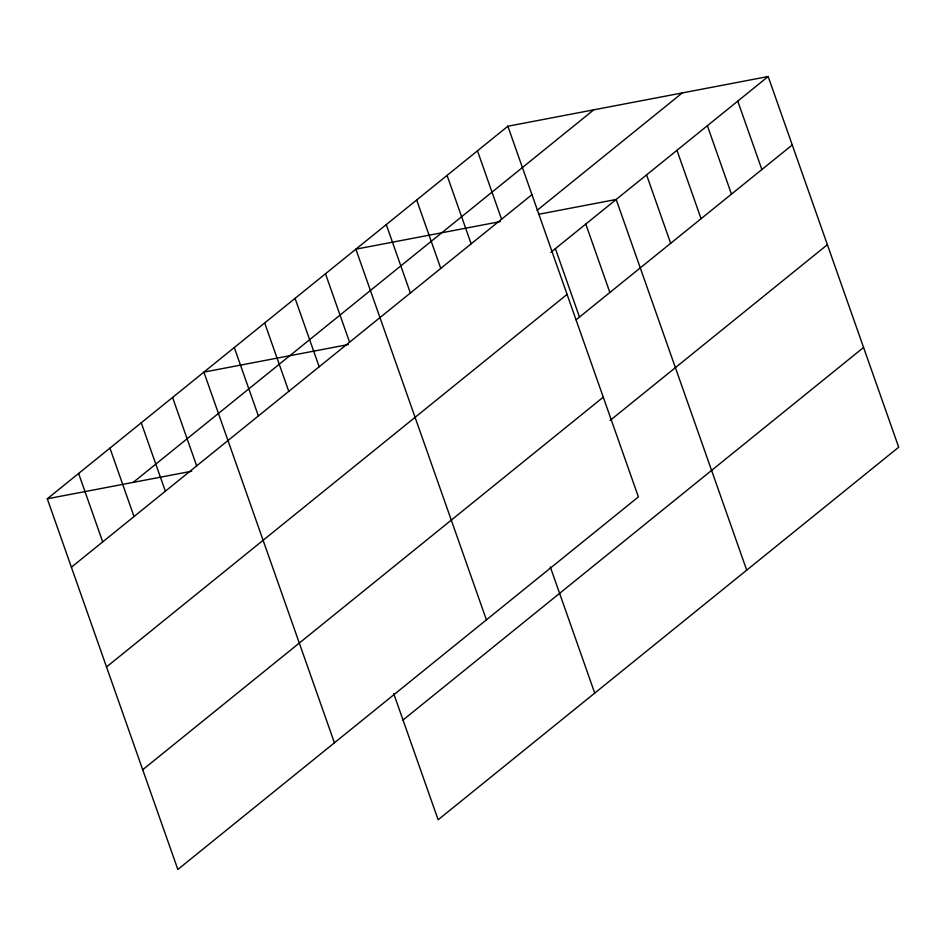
<?xml version="1.0" encoding="UTF-8"?>
<svg xmlns="http://www.w3.org/2000/svg" width="946" height="946" viewBox="0 0 946 946"><rect width="100%" height="100%" fill="white"/><g stroke="black" fill="none" stroke-linecap="round" stroke-linejoin="round"><path stroke-width="1.42" d="M507.86 126.232L638.396 496.91L177.836 869.469L47.3 498.79L507.86 126.232L768.164 76.531L898.7 447.21L438.14 819.768L393.725 693.643M133.197 482.389L593.757 109.831M71.399 567.21L531.959 194.651M537.032 210.414L682.267 92.933M550.879 252.298L768.164 76.531M106.52 666.954L567.08 294.395M576.102 319.807L792.263 144.951M142.716 769.725L603.276 397.166M610.099 420.462L827.383 244.695M403.008 720.024L863.58 347.466M500.304 221.601L355.873 249.176L486.41 619.855M538.865 214.234L616.177 199.476L746.713 570.154M348.317 344.545L203.887 372.121L334.423 742.799M47.3 498.79L191.731 471.214M737.762 101.116L761.861 169.535M707.372 125.712L731.459 194.131M676.969 150.296L701.069 218.715M646.579 174.892L670.667 243.311M585.787 224.06L609.874 292.48M555.385 248.656L579.484 317.076M477.458 150.816L501.557 219.236M447.068 175.412L471.155 243.832M550.312 566.973L594.727 693.099M416.666 199.996L440.765 268.416M386.275 224.58L410.363 293M325.483 273.761L349.571 342.18M295.081 298.357L319.18 366.776M264.679 322.941L288.778 391.36M234.289 347.537L258.376 415.944M172.574 397.45L196.662 465.87M141.25 422.791L165.349 491.211M109.937 448.12L134.025 516.54M78.613 473.461L102.712 541.881"/></g></svg>
